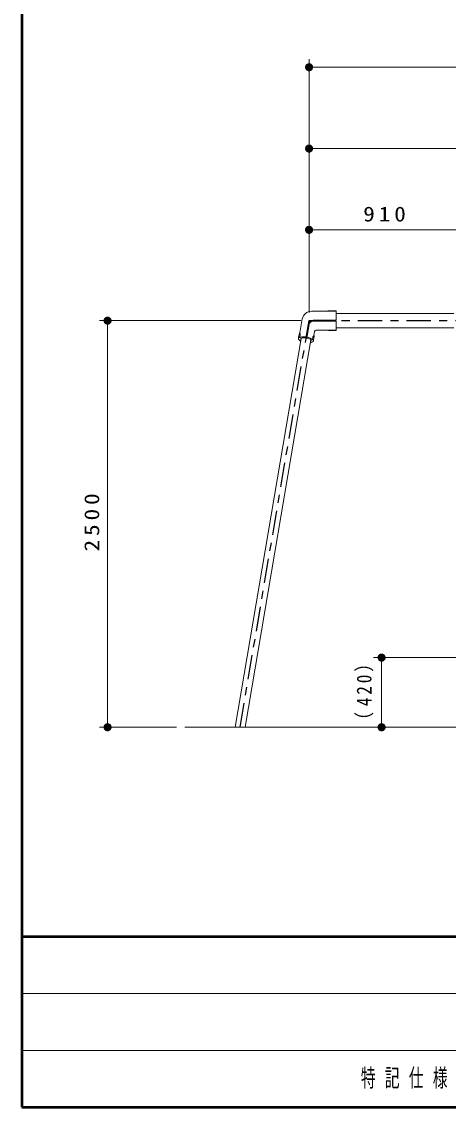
# Model space of a CAD drawing. Units: millimetres on the paper, scale 1:50. Extents: x -385 to 0, y 0 to 267.
# Drawn here: x -385 to -332.5, y 0 to 133.5 of the extents above; entities that cross this region are included whole.
import ezdxf

# ---------------------------------------------------------------- set-up
doc = ezdxf.new("R2010")
doc.units = ezdxf.units.MM
doc.linetypes.add('USER2', pattern=[6, 3, -1, 1, -1])
doc.layers.add('LY_1', color=7, linetype='Continuous', lineweight=13)
doc.layers.add('LY_2', color=7, linetype='Continuous', lineweight=13)
doc.styles.add('ＭＳ ゴシック', font='')
doc.styles.get('ＭＳ ゴシック').set_extended_font_data('MS Gothic')

# ---------------------------------------------------------------- blocks, each defined once
blk = doc.blocks.new('filled_dot')
at = {"color": 0, "linetype": 'Continuous', "lineweight": -2, "const_width": 1.25}
blk.add_lwpolyline([(-0.625, 0, 1), (0.625, 0, 1)], format="xyb", close=True, dxfattribs=at)

msp = doc.modelspace()

# ---------------------------------------------------------------- linework, layer by layer
at = {"layer": 'LY_1'}
for p, q in [((-349.63, 118.901), (-349.63, 128.901)), ((-349.63, 127.901), (-247.93, 127.901)), ((-349.63, 108.901), (-349.63, 118.901)), ((-349.63, 117.901), (-302.63, 117.901)), ((-349.63, 97.736), (-349.63, 108.901)), ((-349.63, 107.901), (-331.43, 107.901)), ((-346.309, 97.901), (-349.328, 97.901)), ((-346.309, 97.941), (-347.304, 97.941)), ((-346.309, 97.901), (-346.309, 96.801)), ((-346.309, 97.627), (-331.83, 97.627)), ((-350.63, 96.736), (-375.43, 96.736)), ((-374.43, 46.736), (-374.43, 96.736)), ((-350.465, 96.946), (-350.768, 95.232)), ((-349.757, 96.272), (-350.048, 94.621)), ((-349.629, 96.249), (-349.92, 94.598)), ((-346.309, 96.801), (-349.126, 96.801)), ((-346.309, 96.671), (-349.126, 96.671)), ((-346.309, 96.671), (-346.309, 95.531)), ((-350.817, 95.212), (-350.913, 94.664)), ((-350.817, 95.212), (-350.768, 95.232)), ((-350.712, 95.036), (-350.778, 94.661)), ((-348.995, 94.891), (-349.092, 94.343)), ((-348.95, 95.405), (-349.034, 94.926)), ((-348.995, 94.891), (-349.034, 94.926)), ((-346.309, 95.571), (-348.753, 95.571)), ((-346.309, 95.531), (-347.192, 95.531)), ((-346.309, 95.845), (-331.83, 95.845)), ((-358.744, 46.736), (-350.613, 94.562)), ((-357.516, 46.736), (-349.42, 94.364)), ((-350.913, 94.664), (-350.952, 94.446)), ((-350.952, 94.446), (-350.876, 94.427)), ((-350.913, 94.664), (-350.778, 94.661)), ((-349.154, 94.761), (-349.22, 94.387)), ((-349.092, 94.343), (-349.22, 94.387)), ((-349.13, 94.124), (-349.208, 94.133)), ((-349.092, 94.343), (-349.13, 94.124)), ((-327.13, 55.298), (-341.707, 55.298)), ((-340.707, 46.736), (-340.707, 55.298)), ((-365.93, 46.736), (-375.43, 46.736)), ((-364.93, 46.736), (-228.58, 46.736))]:
    msp.add_line(p, q, dxfattribs=at)
at = {"layer": 'LY_1', "lineweight": 25}
msp.add_line((-346.309, 97.901), (-346.309, 97.941), dxfattribs=at)
at = {"layer": 'LY_1', "linetype": 'USER2', "lineweight": 25}
for p, q in [((-358.13, 46.736), (-349.63, 96.736)), ((-349.63, 96.736), (-247.93, 96.736))]:
    msp.add_line(p, q, dxfattribs=at)
at = {"layer": 'LY_1'}
for centre, radius, start, end in [((-349.328, 96.746), 1.155, 90, 170), ((-347.361, 97.941), 0.04, 270, 340.52878), ((-347.304, 97.921), 0.02, 90, 160.52878), ((-349.126, 96.161), 0.64, 90, 170), ((-349.126, 96.161), 0.51, 90, 170), ((-351.23, 94.994), 0.52, 4.55032, 27.18716), ((-348.681, 94.545), 0.52, 132.81285, 155.44968), ((-348.753, 95.371), 0.2, 90, 170), ((-347.249, 95.531), 0.04, 19.47122, 90), ((-347.192, 95.551), 0.02, 199.47122, 270), ((-350.723, 94.502), 0.171, 206.24013, 209.03647), ((-350.514, 94.625), 0.413, 209.83942, 232.50915), ((-350.571, 94.304), 0.413, 107.49085, 120.03209), ((-350.097, 95.165), 1.095, 232.40641, 238.77086), ((-350.364, 93.654), 1.095, 90.34338, 107.59359), ((-350.549, 94.469), 0.118, 171.78018, 213.8726), ((-350.55, 94.462), 0.118, 126.1274, 168.21982), ((-350.36, 94.595), 0.345, 213.77128, 216.65052), ((-350.416, 94.279), 0.345, 103.03512, 126.22872), ((-350.271, 93.631), 1.009, 86.76405, 102.75607), ((-350.324, 92.754), 1.995, 81.49486, 91.33181), ((-350.285, 93.166), 1.474, 80.72948, 87.2237), ((-350.194, 93.15), 1.474, 72.7763, 79.27052), ((-350.299, 92.75), 1.995, 68.66819, 78.50514), ((-350.049, 93.592), 1.009, 57.24394, 73.23595), ((-349.954, 93.582), 1.095, 52.40641, 69.65662), ((-349.691, 94.151), 0.345, 33.77128, 56.96489), ((-349.687, 95.093), 1.095, 281.24374, 287.59359), ((-349.635, 94.468), 0.345, 303.40889, 306.22872), ((-349.501, 94.285), 0.118, 306.12739, 348.21982), ((-349.502, 94.277), 0.118, 351.78018, 33.87261), ((-349.48, 94.443), 0.413, 287.49085, 310.16058), ((-349.537, 94.122), 0.413, 39.96791, 52.50915), ((-349.326, 94.256), 0.171, 310.96353, 313.75987)]:
    msp.add_arc(centre, radius, start, end, dxfattribs=at)
at = {"layer": 'LY_2', "lineweight": 50}
for p, q in [((-385, 267), (-385, 0)), ((-385, 21), (0, 21)), ((-385, 0), (0, 0))]:
    msp.add_line(p, q, dxfattribs=at)
at = {"layer": 'LY_2'}
for p, q in [((-385, 14), (-243.5, 14)), ((-385, 7), (-243.5, 7))]:
    msp.add_line(p, q, dxfattribs=at)

# ---------------------------------------------------------------- block references
at = {"layer": 'LY_1', "xscale": 0.4, "yscale": 0.4}
for p in [(-349.63, 127.901), (-349.63, 117.901), (-349.63, 107.901)]:
    msp.add_blockref('filled_dot', p, dxfattribs=at)
for p, rotation in [((-374.43, 96.736), 270), ((-340.707, 55.298), 270), ((-374.43, 46.736), 90), ((-340.707, 46.736), 90)]:
    msp.add_blockref('filled_dot', p, dxfattribs=dict(at, rotation=rotation))

# ---------------------------------------------------------------- texts
at = {"layer": 'LY_1', "style": 'ＭＳ ゴシック'}
for s, insert, char_height, attachment_point in [('\\T1.33;\\W1.15;910', (-340.109, 108.901), 1.833, 8), ('\\T1.64;\\W0.6;特記仕様変更', (-343.25, 3.5), 2.199, 4)]:
    msp.add_mtext(s, dxfattribs=dict(at, insert=insert, char_height=char_height, attachment_point=attachment_point))
at = {"layer": 'LY_1', "char_height": 1.833, "attachment_point": 8, "rotation": 90, "style": 'ＭＳ ゴシック'}
for s, insert in [('\\T1.33;\\W1.15;2500', (-375.43, 72.164)), ('\\T1.33;\\W0.85;（420）', (-341.707, 51.442))]:
    msp.add_mtext(s, dxfattribs=dict(at, insert=insert))

doc.saveas('drawing.dxf')
